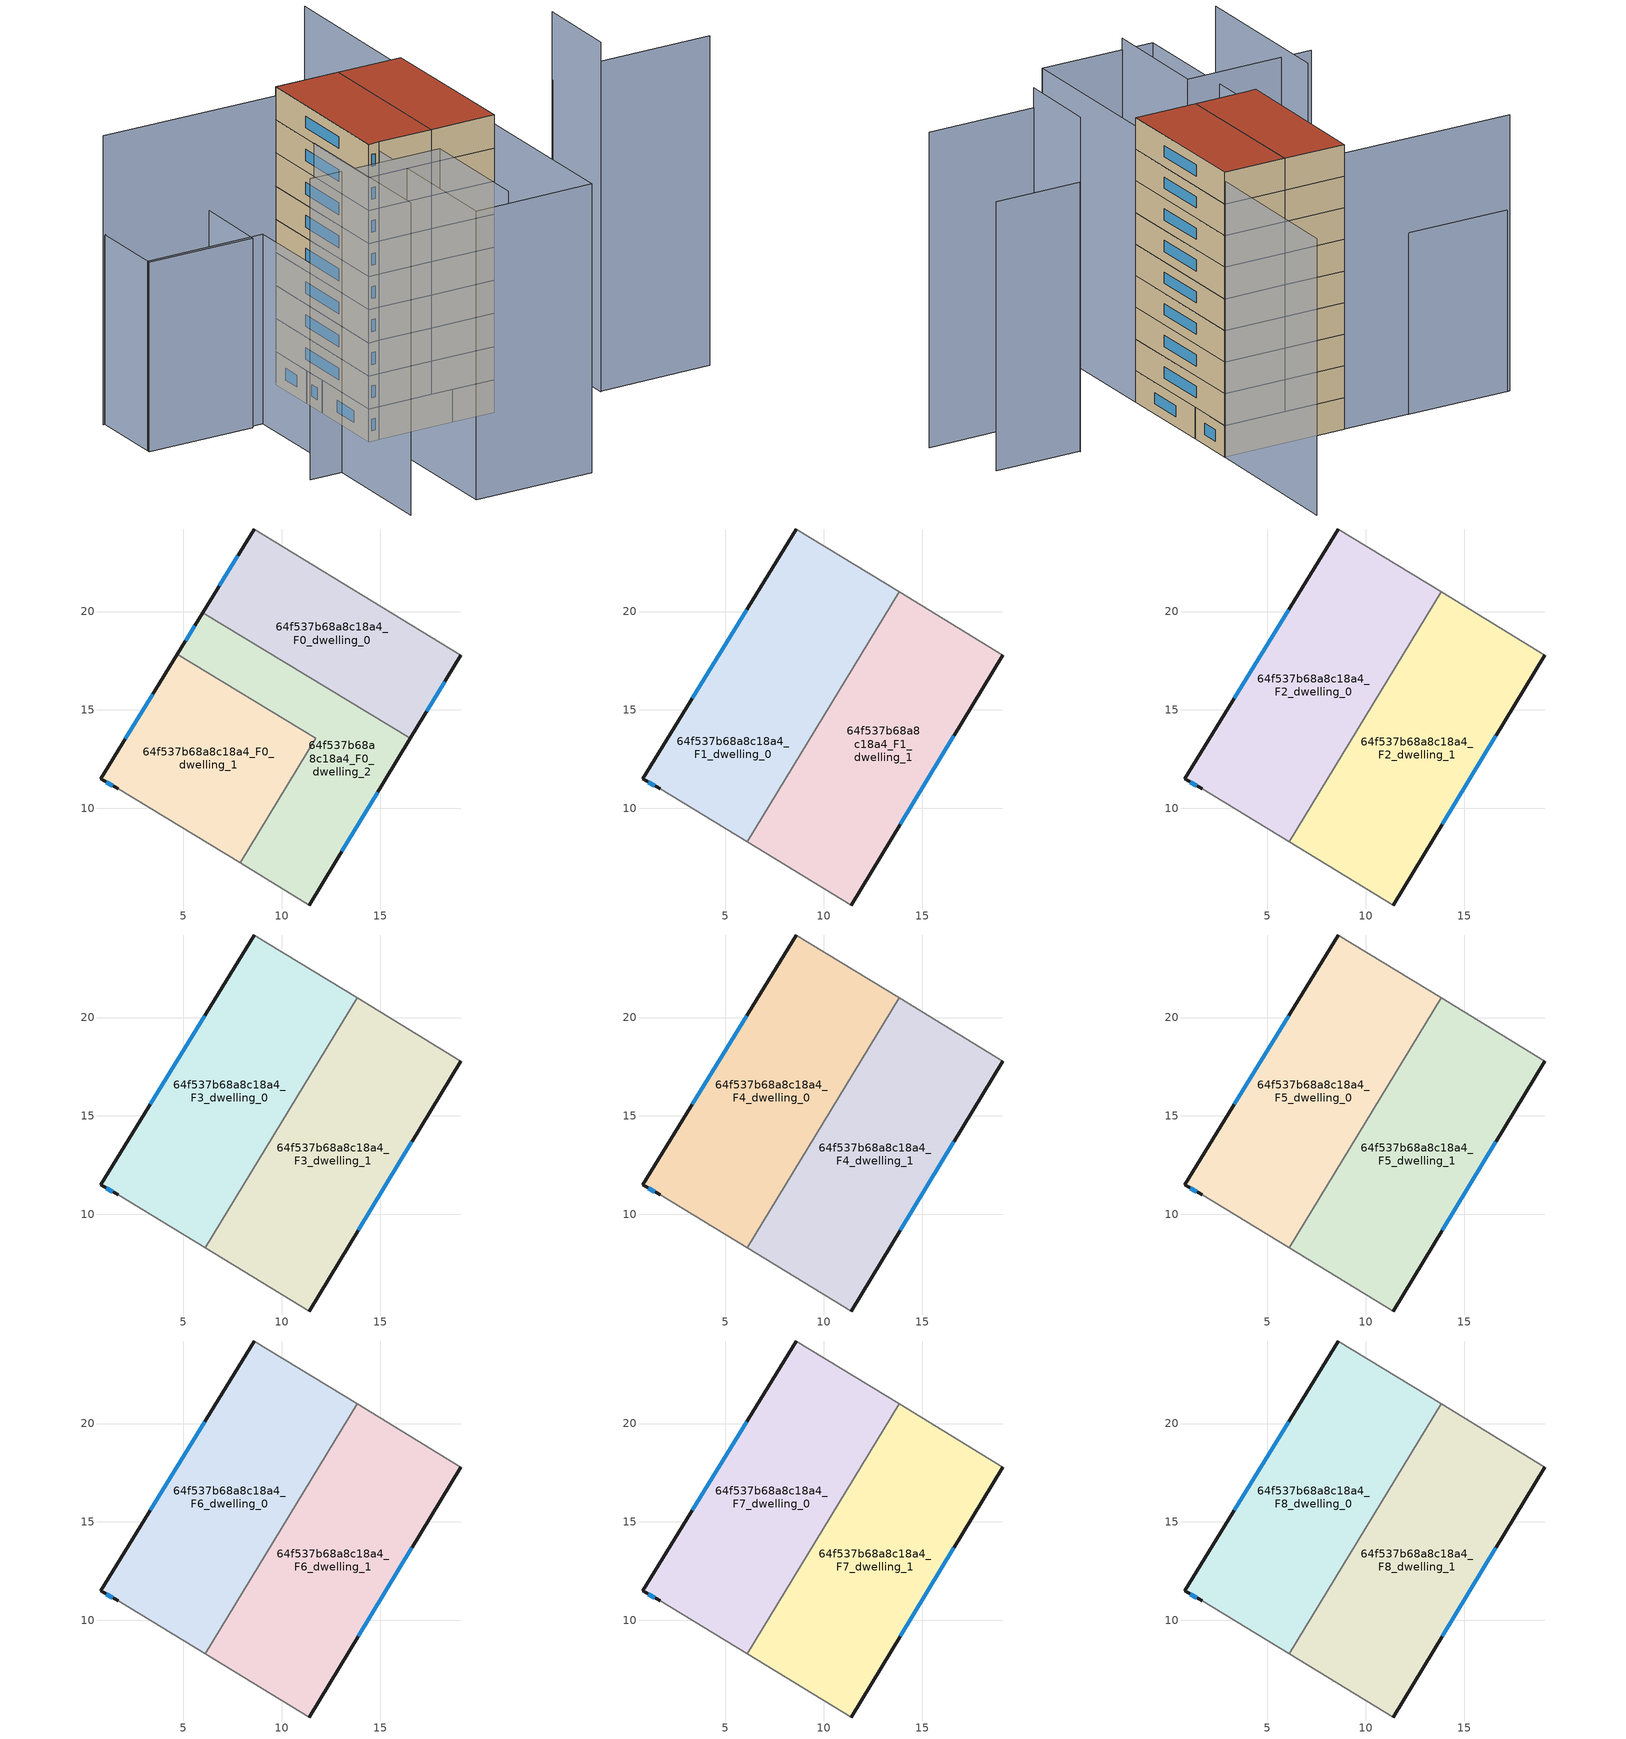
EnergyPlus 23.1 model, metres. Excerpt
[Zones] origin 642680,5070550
64f537b68a8c18a4_F0_dwelling_0
 floor ground (EU_floor_Construction): 19.11,17.79 16.54,13.55 5.99,19.95 8.6,24.2 z0
 wall outside (EU_wall_Construction): 16.54,13.55 19.11,17.79 / 8.6,24.2 5.99,19.95 z0:3
 wall adiabatic (EU_wall_Construction): 19.11,17.79 8.6,24.2 z0:3
 wall to 64f537b68a8c18a4_F0_dwelling_2 (EU_wall_Construction): 6,19.95 16.54,13.55 z0:3
 window (EU_Window_Construction): 17.37,14.92 18.28,16.42 / 7.76,22.83 6.84,21.32 z0.97:2.03
64f537b68a8c18a4_F0_dwelling_1
 floor ground (EU_floor_Construction): 11.73,13.57 7.88,7.22 1.69,10.99 0.79,11.49 4.69,17.84 z0
 wall outside (EU_wall_Construction): 4.69,17.84 0.79,11.49 1.69,10.99 z0:3
 wall adiabatic (EU_wall_Construction): 1.69,10.99 7.88,7.22 z0:3
 wall to 64f537b68a8c18a4_F0_dwelling_2 (EU_wall_Construction): 7.88,7.22 11.73,13.57 4.69,17.84 z0:3
 window (EU_Window_Construction): 1.08,11.33 1.4,11.15 / 3.44,15.79 2.05,13.54 z0.97:2.03
64f537b68a8c18a4_F0_dwelling_2
 floor ground (EU_floor_Construction): 16.54,13.55 11.4,5.08 7.88,7.22 11.73,13.57 4.69,17.84 5.99,19.95 z0
 wall outside (EU_wall_Construction): 5.99,19.95 4.69,17.84 / 11.4,5.08 16.54,13.55 z0:3
 wall adiabatic (EU_wall_Construction): 7.88,7.22 11.4,5.08 z0:3
 window (EU_Window_Construction): 5.58,19.27 5.11,18.52 / 13.06,7.82 14.88,10.82 z0.97:2.03
64f537b68a8c18a4_F1_dwelling_0
 floor to 64f537b68a8c18a4_F0_dwelling_0 (EU_floor_Construction): 13.84,21.01 11.26,16.76 5.99,19.95 8.6,24.2 z3
 floor to 64f537b68a8c18a4_F0_dwelling_2 (EU_floor_Construction): 11.26,16.76 9.97,14.64 4.69,17.84 5.99,19.95 z3
 floor to 64f537b68a8c18a4_F0_dwelling_1 (EU_floor_Construction): 9.97,14.64 6.12,8.3 1.69,10.99 0.79,11.49 4.69,17.84 z3
 wall outside (EU_wall_Construction): 8.6,24.2 0.79,11.49 1.69,10.99 z3:6
 wall adiabatic (EU_wall_Construction): 13.84,21.01 8.6,24.2 / 1.69,10.99 6.12,8.29 z3:6
 wall to 64f537b68a8c18a4_F1_dwelling_1 (EU_wall_Construction): 6.12,8.29 13.84,21.01 z3:6
 window (EU_Window_Construction): 1.08,11.33 1.4,11.15 / 6.08,20.1 3.31,15.59 z3.97:5.03
64f537b68a8c18a4_F1_dwelling_1
 floor to 64f537b68a8c18a4_F0_dwelling_0 (EU_floor_Construction): 19.11,17.79 16.54,13.56 11.26,16.76 13.84,21.01 z3
 floor to 64f537b68a8c18a4_F0_dwelling_2 (EU_floor_Construction): 16.54,13.56 11.4,5.08 7.88,7.22 11.73,13.57 9.97,14.64 11.26,16.76 z3
 floor to 64f537b68a8c18a4_F0_dwelling_1 (EU_floor_Construction): 11.73,13.57 6.12,8.3 9.97,14.64 z3; 11.73,13.57 7.88,7.22 6.12,8.3 z3
 wall outside (EU_wall_Construction): 11.4,5.08 19.11,17.79 z3:6
 wall adiabatic (EU_wall_Construction): 19.11,17.79 13.84,21.01 / 6.12,8.29 11.4,5.08 z3:6
 window (EU_Window_Construction): 13.89,9.18 16.62,13.69 z3.97:5.03
64f537b68a8c18a4_F2_dwelling_0
 floor to 64f537b68a8c18a4_F1_dwelling_0 (EU_floor_Construction): 13.84,21.01 6.12,8.29 1.69,10.99 0.79,11.49 8.6,24.2 z6
 wall outside (EU_wall_Construction): 8.6,24.2 0.79,11.49 1.69,10.99 z6:9
 wall adiabatic (EU_wall_Construction): 13.84,21.01 8.6,24.2 / 1.69,10.99 6.12,8.29 z6:9
 wall to 64f537b68a8c18a4_F2_dwelling_1 (EU_wall_Construction): 6.12,8.29 13.84,21.01 z6:9
 window (EU_Window_Construction): 1.08,11.33 1.4,11.15 / 6.08,20.1 3.31,15.59 z6.97:8.03
64f537b68a8c18a4_F2_dwelling_1
 floor to 64f537b68a8c18a4_F1_dwelling_1 (EU_floor_Construction): 19.11,17.79 11.4,5.08 6.12,8.29 13.84,21.01 z6
 wall outside (EU_wall_Construction): 11.4,5.08 19.11,17.79 z6:9
 wall adiabatic (EU_wall_Construction): 19.11,17.79 13.84,21.01 / 6.12,8.29 11.4,5.08 z6:9
 window (EU_Window_Construction): 13.89,9.18 16.62,13.69 z6.97:8.03
64f537b68a8c18a4_F3_dwelling_0
 floor to 64f537b68a8c18a4_F2_dwelling_0 (EU_floor_Construction): 13.84,21.01 6.12,8.29 1.69,10.99 0.79,11.49 8.6,24.2 z9
 wall outside (EU_wall_Construction): 8.6,24.2 0.79,11.49 1.69,10.99 z9:12
 wall adiabatic (EU_wall_Construction): 13.84,21.01 8.6,24.2 / 1.69,10.99 6.12,8.29 z9:12
 wall to 64f537b68a8c18a4_F3_dwelling_1 (EU_wall_Construction): 6.12,8.29 13.84,21.01 z9:12
 window (EU_Window_Construction): 1.08,11.33 1.4,11.15 / 6.08,20.1 3.31,15.59 z9.97:11.03
64f537b68a8c18a4_F3_dwelling_1
 floor to 64f537b68a8c18a4_F2_dwelling_1 (EU_floor_Construction): 19.11,17.79 11.4,5.08 6.12,8.29 13.84,21.01 z9
 wall outside (EU_wall_Construction): 11.4,5.08 19.11,17.79 z9:12
 wall adiabatic (EU_wall_Construction): 19.11,17.79 13.84,21.01 / 6.12,8.29 11.4,5.08 z9:12
 window (EU_Window_Construction): 13.89,9.18 16.62,13.69 z9.97:11.03
64f537b68a8c18a4_F4_dwelling_0
 floor to 64f537b68a8c18a4_F3_dwelling_0 (EU_floor_Construction): 13.84,21.01 6.12,8.29 1.69,10.99 0.79,11.49 8.6,24.2 z12
 wall outside (EU_wall_Construction): 8.6,24.2 0.79,11.49 1.69,10.99 z12:15
 wall adiabatic (EU_wall_Construction): 13.84,21.01 8.6,24.2 / 1.69,10.99 6.12,8.29 z12:15
 wall to 64f537b68a8c18a4_F4_dwelling_1 (EU_wall_Construction): 6.12,8.29 13.84,21.01 z12:15
 window (EU_Window_Construction): 1.08,11.33 1.4,11.15 / 6.08,20.1 3.31,15.59 z12.97:14.03
64f537b68a8c18a4_F4_dwelling_1
 floor to 64f537b68a8c18a4_F3_dwelling_1 (EU_floor_Construction): 19.11,17.79 11.4,5.08 6.12,8.29 13.84,21.01 z12
 wall outside (EU_wall_Construction): 11.4,5.08 19.11,17.79 z12:15
 wall adiabatic (EU_wall_Construction): 19.11,17.79 13.84,21.01 / 6.12,8.29 11.4,5.08 z12:15
 window (EU_Window_Construction): 13.89,9.18 16.62,13.69 z12.97:14.03
64f537b68a8c18a4_F5_dwelling_0
 floor to 64f537b68a8c18a4_F4_dwelling_0 (EU_floor_Construction): 13.84,21.01 6.12,8.29 1.69,10.99 0.79,11.49 8.6,24.2 z15
 wall outside (EU_wall_Construction): 8.6,24.2 0.79,11.49 1.69,10.99 z15:18
 wall adiabatic (EU_wall_Construction): 13.84,21.01 8.6,24.2 / 1.69,10.99 6.12,8.29 z15:18
 wall to 64f537b68a8c18a4_F5_dwelling_1 (EU_wall_Construction): 6.12,8.29 13.84,21.01 z15:18
 window (EU_Window_Construction): 1.08,11.33 1.4,11.15 / 6.08,20.1 3.31,15.59 z15.97:17.03
64f537b68a8c18a4_F5_dwelling_1
 floor to 64f537b68a8c18a4_F4_dwelling_1 (EU_floor_Construction): 19.11,17.79 11.4,5.08 6.12,8.29 13.84,21.01 z15
 wall outside (EU_wall_Construction): 11.4,5.08 19.11,17.79 z15:18
 wall adiabatic (EU_wall_Construction): 19.11,17.79 13.84,21.01 / 6.12,8.29 11.4,5.08 z15:18
 window (EU_Window_Construction): 13.89,9.18 16.62,13.69 z15.97:17.03
64f537b68a8c18a4_F6_dwelling_0
 floor to 64f537b68a8c18a4_F5_dwelling_0 (EU_floor_Construction): 13.84,21.01 6.12,8.29 1.69,10.99 0.79,11.49 8.6,24.2 z18
 wall outside (EU_wall_Construction): 8.6,24.2 0.79,11.49 1.69,10.99 z18:21
 wall adiabatic (EU_wall_Construction): 13.84,21.01 8.6,24.2 / 1.69,10.99 6.12,8.29 z18:21
 wall to 64f537b68a8c18a4_F6_dwelling_1 (EU_wall_Construction): 6.12,8.29 13.84,21.01 z18:21
 window (EU_Window_Construction): 1.08,11.33 1.4,11.15 / 6.08,20.1 3.31,15.59 z18.97:20.03
64f537b68a8c18a4_F6_dwelling_1
 floor to 64f537b68a8c18a4_F5_dwelling_1 (EU_floor_Construction): 19.11,17.79 11.4,5.08 6.12,8.29 13.84,21.01 z18
 wall outside (EU_wall_Construction): 11.4,5.08 19.11,17.79 z18:21
 wall adiabatic (EU_wall_Construction): 19.11,17.79 13.84,21.01 / 6.12,8.29 11.4,5.08 z18:21
 window (EU_Window_Construction): 13.89,9.18 16.62,13.69 z18.97:20.03
64f537b68a8c18a4_F7_dwelling_0
 floor to 64f537b68a8c18a4_F6_dwelling_0 (EU_floor_Construction): 13.84,21.01 6.12,8.29 1.69,10.99 0.79,11.49 8.6,24.2 z21
 wall outside (EU_wall_Construction): 8.6,24.2 0.79,11.49 1.69,10.99 z21:24
 wall adiabatic (EU_wall_Construction): 13.84,21.01 8.6,24.2 / 1.69,10.99 6.12,8.29 z21:24
 wall to 64f537b68a8c18a4_F7_dwelling_1 (EU_wall_Construction): 6.12,8.29 13.84,21.01 z21:24
 window (EU_Window_Construction): 1.08,11.33 1.4,11.15 / 6.08,20.1 3.31,15.59 z21.97:23.03
64f537b68a8c18a4_F7_dwelling_1
 floor to 64f537b68a8c18a4_F6_dwelling_1 (EU_floor_Construction): 19.11,17.79 11.4,5.08 6.12,8.29 13.84,21.01 z21
 wall outside (EU_wall_Construction): 11.4,5.08 19.11,17.79 z21:24
 wall adiabatic (EU_wall_Construction): 19.11,17.79 13.84,21.01 / 6.12,8.29 11.4,5.08 z21:24
 window (EU_Window_Construction): 13.89,9.18 16.62,13.69 z21.97:23.03
64f537b68a8c18a4_F8_dwelling_0
 floor to 64f537b68a8c18a4_F7_dwelling_0 (EU_floor_Construction): 13.84,21.01 6.12,8.29 1.69,10.99 0.79,11.49 8.6,24.2 z24
 wall outside (EU_wall_Construction): 8.6,24.2 0.79,11.49 1.69,10.99 z24:27
 wall adiabatic (EU_wall_Construction): 13.84,21.01 8.6,24.2 / 1.69,10.99 6.12,8.29 z24:27
 wall to 64f537b68a8c18a4_F8_dwelling_1 (EU_wall_Construction): 6.12,8.29 13.84,21.01 z24:27
 window (EU_Window_Construction): 1.08,11.33 1.4,11.15 / 6.08,20.1 3.31,15.59 z24.97:26.03
 roof outside (EU_roof_Construction): 6.12,8.29 13.84,21.01 8.6,24.2 0.79,11.49 1.69,10.99 z27
64f537b68a8c18a4_F8_dwelling_1
 floor to 64f537b68a8c18a4_F7_dwelling_1 (EU_floor_Construction): 19.11,17.79 11.4,5.08 6.12,8.29 13.84,21.01 z24
 wall outside (EU_wall_Construction): 11.4,5.08 19.11,17.79 z24:27
 wall adiabatic (EU_wall_Construction): 19.11,17.79 13.84,21.01 / 6.12,8.29 11.4,5.08 z24:27
 window (EU_Window_Construction): 13.89,9.18 16.62,13.69 z24.97:26.03
 roof outside (EU_roof_Construction): 11.4,5.08 19.11,17.79 13.84,21.01 6.12,8.29 z27
shading: 19.7,-0.72 28.9,-6.28 z0:29.9; 19.57,-0.8 23.72,5.89 z0:31.7; 27.29,31.03 19.05,17.7 / 19.05,17.7 -5.84,33.09 / 1.69,10.99 11.4,5.08 / 11.4,5.08 3.3,-8.23 / 3.3,-8.23 -6.41,-2.32 / -6.41,-2.32 1.69,10.99 z0:26.2; 31.01,1.38 23.69,5.84 z0:25.5; -8.73,12.1 2.09,5.45 / 2.09,5.45 -3.7,-3.96 z0:27.3; -3.82,14.24 -11.87,1.07 z0:28.3; -9.31,27.1 0.4,21.24 / 0.4,21.24 -3.83,14.24 / -5.7,33.01 2.97,27.66 / 2.97,27.66 -0.77,21.58 / -0.77,21.58 -9.45,26.93 / -9.45,26.93 -5.7,33.01 z0:17.2
[Building]
EU S2 Campaign: North Axis=0; Terrain=City; Solar Distribution=FullExterior
[Site:Location]
Lyon-Bron: Latitude=45.75; Longitude=5; Time Zone=1; Elevation=198
[SizingPeriod:WeatherFileDays]
AnnualSizingPeriod: Begin Month=1; Begin Day of Month=1; End Month=12; End Day of Month=31; Day of Week for Start Day=Monday; Use Weather File Daylight Saving Period=No; Use Weather File Rain and Snow Indicators=No
[MATERIAL]
EU_InternalMass_Material: Roughness=MediumRough; Thickness=0.1; Conductivity=1; Density=1800; Specific Heat=900; Thermal Absorptance=0.9; Solar Absorptance=0.7; Visible Absorptance=0.7
[MATERIAL:NOMASS] Roughness=MediumRough; Thermal Absorptance=0.9; Solar Absorptance=0.7; Visible Absorptance=0.7
Name | Thermal Resistance
EU_wall_NoMass | 2.20426
EU_roof_NoMass | 1.82421
EU_floor_NoMass | 2.14752
[WINDOWMATERIAL:SIMPLEGLAZINGSYSTEM]
EU_Window_SimpleGlazing: UFactor=2.59914; Solar Heat Gain Coefficient=0.76; Visible Transmittance=0.76
[CONSTRUCTION]
EU_wall_Construction: EU_wall_NoMass
EU_roof_Construction: EU_roof_NoMass
EU_floor_Construction: EU_floor_NoMass
EU_Window_Construction: EU_Window_SimpleGlazing
EU_InternalMass_Construction: EU_InternalMass_Material
[ZONE] Type=1; Multiplier=1; Ceiling Height=autocalculate; Floor Area=autocalculate; Part of Total Floor Area=Yes
Name | Volume
64f537b68a8c18a4_F0_dwelling_0 | 183.607
64f537b68a8c18a4_F1_dwelling_0 | 275.406
64f537b68a8c18a4_F2_dwelling_0; 64f537b68a8c18a4_F3_dwelling_0; 64f537b68a8c18a4_F4_dwelling_0; 64f537b68a8c18a4_F5_dwelling_0; 64f537b68a8c18a4_F6_dwelling_0; 64f537b68a8c18a4_F7_dwelling_0; 64f537b68a8c18a4_F8_dwelling_0 | 275.416
64f537b68a8c18a4_F0_dwelling_1 | 183.609
64f537b68a8c18a4_F1_dwelling_1 | 275.421
64f537b68a8c18a4_F2_dwelling_1; 64f537b68a8c18a4_F3_dwelling_1; 64f537b68a8c18a4_F4_dwelling_1; 64f537b68a8c18a4_F5_dwelling_1; 64f537b68a8c18a4_F6_dwelling_1; 64f537b68a8c18a4_F7_dwelling_1; 64f537b68a8c18a4_F8_dwelling_1 | 275.426
64f537b68a8c18a4_F0_dwelling_2 | 183.63
[INTERNALMASS] Construction=EU_InternalMass_Construction
Name | Zone or ZoneList | Surface Area
64f537b68a8c18a4_F0_dwelling_0_EU_InternalMass | 64f537b68a8c18a4_F0_dwelling_0 | 61.203
64f537b68a8c18a4_F0_dwelling_1_EU_InternalMass | 64f537b68a8c18a4_F0_dwelling_1 | 61.2025
64f537b68a8c18a4_F0_dwelling_2_EU_InternalMass | 64f537b68a8c18a4_F0_dwelling_2 | 61.2101
64f537b68a8c18a4_F1_dwelling_0_EU_InternalMass | 64f537b68a8c18a4_F1_dwelling_0 | 91.805
64f537b68a8c18a4_F1_dwelling_1_EU_InternalMass | 64f537b68a8c18a4_F1_dwelling_1 | 91.8087
64f537b68a8c18a4_F2_dwelling_0_EU_InternalMass | 64f537b68a8c18a4_F2_dwelling_0 | 91.805
64f537b68a8c18a4_F2_dwelling_1_EU_InternalMass | 64f537b68a8c18a4_F2_dwelling_1 | 91.8087
64f537b68a8c18a4_F3_dwelling_0_EU_InternalMass | 64f537b68a8c18a4_F3_dwelling_0 | 91.805
64f537b68a8c18a4_F3_dwelling_1_EU_InternalMass | 64f537b68a8c18a4_F3_dwelling_1 | 91.8087
64f537b68a8c18a4_F4_dwelling_0_EU_InternalMass | 64f537b68a8c18a4_F4_dwelling_0 | 91.805
64f537b68a8c18a4_F4_dwelling_1_EU_InternalMass | 64f537b68a8c18a4_F4_dwelling_1 | 91.8087
64f537b68a8c18a4_F5_dwelling_0_EU_InternalMass | 64f537b68a8c18a4_F5_dwelling_0 | 91.805
64f537b68a8c18a4_F5_dwelling_1_EU_InternalMass | 64f537b68a8c18a4_F5_dwelling_1 | 91.8087
64f537b68a8c18a4_F6_dwelling_0_EU_InternalMass | 64f537b68a8c18a4_F6_dwelling_0 | 91.805
64f537b68a8c18a4_F6_dwelling_1_EU_InternalMass | 64f537b68a8c18a4_F6_dwelling_1 | 91.8087
64f537b68a8c18a4_F7_dwelling_0_EU_InternalMass | 64f537b68a8c18a4_F7_dwelling_0 | 91.805
64f537b68a8c18a4_F7_dwelling_1_EU_InternalMass | 64f537b68a8c18a4_F7_dwelling_1 | 91.8087
64f537b68a8c18a4_F8_dwelling_0_EU_InternalMass | 64f537b68a8c18a4_F8_dwelling_0 | 91.805
64f537b68a8c18a4_F8_dwelling_1_EU_InternalMass | 64f537b68a8c18a4_F8_dwelling_1 | 91.8087
[OTHEREQUIPMENT] Fuel Type=Electricity; Design Level Calculation Method=Watts/Area; Power per Zone Floor Area=1; Fraction Latent=0; Fraction Radiant=0; Fraction Lost=0; Carbon Dioxide Generation Rate=0; EndUse Subcategory=EU_Step8_InternalGains
Name | Zone or ZoneList or Space or SpaceList | Schedule
EU_Step8_InternalGain_64f537b68a8c18a4_F0_dwelling_0_f000 | 64f537b68a8c18a4_F0_dwelling_0 | EU_Step8_GainSchedule_64f537b68a8c18a4_F0_dwelling_0_f000
EU_Step8_InternalGain_64f537b68a8c18a4_F0_dwelling_1_f000 | 64f537b68a8c18a4_F0_dwelling_1 | EU_Step8_GainSchedule_64f537b68a8c18a4_F0_dwelling_1_f000
EU_Step8_InternalGain_64f537b68a8c18a4_F0_dwelling_2_f000 | 64f537b68a8c18a4_F0_dwelling_2 | EU_Step8_GainSchedule_64f537b68a8c18a4_F0_dwelling_2_f000
EU_Step8_InternalGain_64f537b68a8c18a4_F1_dwelling_0_f000 | 64f537b68a8c18a4_F1_dwelling_0 | EU_Step8_GainSchedule_64f537b68a8c18a4_F1_dwelling_0_f000
EU_Step8_InternalGain_64f537b68a8c18a4_F1_dwelling_1_f000 | 64f537b68a8c18a4_F1_dwelling_1 | EU_Step8_GainSchedule_64f537b68a8c18a4_F1_dwelling_1_f000
EU_Step8_InternalGain_64f537b68a8c18a4_F2_dwelling_0_f000 | 64f537b68a8c18a4_F2_dwelling_0 | EU_Step8_GainSchedule_64f537b68a8c18a4_F2_dwelling_0_f000
EU_Step8_InternalGain_64f537b68a8c18a4_F2_dwelling_1_f000 | 64f537b68a8c18a4_F2_dwelling_1 | EU_Step8_GainSchedule_64f537b68a8c18a4_F2_dwelling_1_f000
EU_Step8_InternalGain_64f537b68a8c18a4_F3_dwelling_0_f000 | 64f537b68a8c18a4_F3_dwelling_0 | EU_Step8_GainSchedule_64f537b68a8c18a4_F3_dwelling_0_f000
EU_Step8_InternalGain_64f537b68a8c18a4_F3_dwelling_1_f000 | 64f537b68a8c18a4_F3_dwelling_1 | EU_Step8_GainSchedule_64f537b68a8c18a4_F3_dwelling_1_f000
EU_Step8_InternalGain_64f537b68a8c18a4_F4_dwelling_0_f000 | 64f537b68a8c18a4_F4_dwelling_0 | EU_Step8_GainSchedule_64f537b68a8c18a4_F4_dwelling_0_f000
EU_Step8_InternalGain_64f537b68a8c18a4_F4_dwelling_1_f000 | 64f537b68a8c18a4_F4_dwelling_1 | EU_Step8_GainSchedule_64f537b68a8c18a4_F4_dwelling_1_f000
EU_Step8_InternalGain_64f537b68a8c18a4_F5_dwelling_0_f000 | 64f537b68a8c18a4_F5_dwelling_0 | EU_Step8_GainSchedule_64f537b68a8c18a4_F5_dwelling_0_f000
EU_Step8_InternalGain_64f537b68a8c18a4_F5_dwelling_1_f000 | 64f537b68a8c18a4_F5_dwelling_1 | EU_Step8_GainSchedule_64f537b68a8c18a4_F5_dwelling_1_f000
EU_Step8_InternalGain_64f537b68a8c18a4_F6_dwelling_0_f000 | 64f537b68a8c18a4_F6_dwelling_0 | EU_Step8_GainSchedule_64f537b68a8c18a4_F6_dwelling_0_f000
EU_Step8_InternalGain_64f537b68a8c18a4_F6_dwelling_1_f000 | 64f537b68a8c18a4_F6_dwelling_1 | EU_Step8_GainSchedule_64f537b68a8c18a4_F6_dwelling_1_f000
EU_Step8_InternalGain_64f537b68a8c18a4_F7_dwelling_0_f000 | 64f537b68a8c18a4_F7_dwelling_0 | EU_Step8_GainSchedule_64f537b68a8c18a4_F7_dwelling_0_f000
EU_Step8_InternalGain_64f537b68a8c18a4_F7_dwelling_1_f000 | 64f537b68a8c18a4_F7_dwelling_1 | EU_Step8_GainSchedule_64f537b68a8c18a4_F7_dwelling_1_f000
EU_Step8_InternalGain_64f537b68a8c18a4_F8_dwelling_0_f000 | 64f537b68a8c18a4_F8_dwelling_0 | EU_Step8_GainSchedule_64f537b68a8c18a4_F8_dwelling_0_f000
EU_Step8_InternalGain_64f537b68a8c18a4_F8_dwelling_1_f000 | 64f537b68a8c18a4_F8_dwelling_1 | EU_Step8_GainSchedule_64f537b68a8c18a4_F8_dwelling_1_f000
[ZONEVENTILATION:DESIGNFLOWRATE] Schedule=EU_AlwaysOn; Design Flow Rate Calculation Method=AirChanges/Hour; Air Changes per Hour=0.567084; Ventilation Type=Natural; Fan Pressure Rise=0; Fan Total Efficiency=1; Constant Term Coefficient=1; Temperature Term Coefficient=0; Velocity Term Coefficient=0; Velocity Squared Term Coefficient=0; Minimum Indoor Temperature=-100; Maximum Indoor Temperature=100; Delta Temperature=-100; Minimum Outdoor Temperature=-100; Maximum Outdoor Temperature=100; Maximum Wind Speed=40
Name | Zone or ZoneList or Space or SpaceList
EU_ConstantAir_64f537b68a8c18a4_F0_dwelling_0 | 64f537b68a8c18a4_F0_dwelling_0
EU_ConstantAir_64f537b68a8c18a4_F0_dwelling_1 | 64f537b68a8c18a4_F0_dwelling_1
EU_ConstantAir_64f537b68a8c18a4_F0_dwelling_2 | 64f537b68a8c18a4_F0_dwelling_2
EU_ConstantAir_64f537b68a8c18a4_F1_dwelling_0 | 64f537b68a8c18a4_F1_dwelling_0
EU_ConstantAir_64f537b68a8c18a4_F1_dwelling_1 | 64f537b68a8c18a4_F1_dwelling_1
EU_ConstantAir_64f537b68a8c18a4_F2_dwelling_0 | 64f537b68a8c18a4_F2_dwelling_0
EU_ConstantAir_64f537b68a8c18a4_F2_dwelling_1 | 64f537b68a8c18a4_F2_dwelling_1
EU_ConstantAir_64f537b68a8c18a4_F3_dwelling_0 | 64f537b68a8c18a4_F3_dwelling_0
EU_ConstantAir_64f537b68a8c18a4_F3_dwelling_1 | 64f537b68a8c18a4_F3_dwelling_1
EU_ConstantAir_64f537b68a8c18a4_F4_dwelling_0 | 64f537b68a8c18a4_F4_dwelling_0
EU_ConstantAir_64f537b68a8c18a4_F4_dwelling_1 | 64f537b68a8c18a4_F4_dwelling_1
EU_ConstantAir_64f537b68a8c18a4_F5_dwelling_0 | 64f537b68a8c18a4_F5_dwelling_0
EU_ConstantAir_64f537b68a8c18a4_F5_dwelling_1 | 64f537b68a8c18a4_F5_dwelling_1
EU_ConstantAir_64f537b68a8c18a4_F6_dwelling_0 | 64f537b68a8c18a4_F6_dwelling_0
EU_ConstantAir_64f537b68a8c18a4_F6_dwelling_1 | 64f537b68a8c18a4_F6_dwelling_1
EU_ConstantAir_64f537b68a8c18a4_F7_dwelling_0 | 64f537b68a8c18a4_F7_dwelling_0
EU_ConstantAir_64f537b68a8c18a4_F7_dwelling_1 | 64f537b68a8c18a4_F7_dwelling_1
EU_ConstantAir_64f537b68a8c18a4_F8_dwelling_0 | 64f537b68a8c18a4_F8_dwelling_0
EU_ConstantAir_64f537b68a8c18a4_F8_dwelling_1 | 64f537b68a8c18a4_F8_dwelling_1
[HVACTEMPLATE:THERMOSTAT] Constant Heating Setpoint=20; Constant Cooling Setpoint=50
EU_HeatOnly_64f537b68a8c18a4_F0_dwelling_0; EU_HeatOnly_64f537b68a8c18a4_F0_dwelling_1; EU_HeatOnly_64f537b68a8c18a4_F0_dwelling_2; EU_HeatOnly_64f537b68a8c18a4_F1_dwelling_0; EU_HeatOnly_64f537b68a8c18a4_F1_dwelling_1; EU_HeatOnly_64f537b68a8c18a4_F2_dwelling_0; EU_HeatOnly_64f537b68a8c18a4_F2_dwelling_1; EU_HeatOnly_64f537b68a8c18a4_F3_dwelling_0; EU_HeatOnly_64f537b68a8c18a4_F3_dwelling_1; EU_HeatOnly_64f537b68a8c18a4_F4_dwelling_0; EU_HeatOnly_64f537b68a8c18a4_F4_dwelling_1; EU_HeatOnly_64f537b68a8c18a4_F5_dwelling_0; EU_HeatOnly_64f537b68a8c18a4_F5_dwelling_1; EU_HeatOnly_64f537b68a8c18a4_F6_dwelling_0; EU_HeatOnly_64f537b68a8c18a4_F6_dwelling_1; EU_HeatOnly_64f537b68a8c18a4_F7_dwelling_0; EU_HeatOnly_64f537b68a8c18a4_F7_dwelling_1; EU_HeatOnly_64f537b68a8c18a4_F8_dwelling_0; EU_HeatOnly_64f537b68a8c18a4_F8_dwelling_1
[HVACTEMPLATE:ZONE:IDEALLOADSAIRSYSTEM] System Availability Schedule=EU_AlwaysOn; Maximum Heating Supply Air Temperature=50; Minimum Cooling Supply Air Temperature=13; Maximum Heating Supply Air Humidity Ratio=0.0156; Minimum Cooling Supply Air Humidity Ratio=0.0077; Heating Limit=NoLimit; Cooling Limit=NoLimit; Heating Availability Schedule=EU_AlwaysOn; Cooling Availability Schedule=EU_CoolingOff; Dehumidification Control Type=ConstantSensibleHeatRatio; Cooling Sensible Heat Ratio=0.7; Dehumidification Setpoint=60; Humidification Control Type=None; Humidification Setpoint=30; Outdoor Air Method=None; Outdoor Air Flow Rate per Person=0.00944; Outdoor Air Flow Rate per Zone Floor Area=0; Outdoor Air Flow Rate per Zone=0; Demand Controlled Ventilation Type=None; Outdoor Air Economizer Type=NoEconomizer; Heat Recovery Type=None; Sensible Heat Recovery Effectiveness=0.7; Latent Heat Recovery Effectiveness=0.65
Name | Template Thermostat
64f537b68a8c18a4_F0_dwelling_0 | EU_HeatOnly_64f537b68a8c18a4_F0_dwelling_0
64f537b68a8c18a4_F0_dwelling_1 | EU_HeatOnly_64f537b68a8c18a4_F0_dwelling_1
64f537b68a8c18a4_F0_dwelling_2 | EU_HeatOnly_64f537b68a8c18a4_F0_dwelling_2
64f537b68a8c18a4_F1_dwelling_0 | EU_HeatOnly_64f537b68a8c18a4_F1_dwelling_0
64f537b68a8c18a4_F1_dwelling_1 | EU_HeatOnly_64f537b68a8c18a4_F1_dwelling_1
64f537b68a8c18a4_F2_dwelling_0 | EU_HeatOnly_64f537b68a8c18a4_F2_dwelling_0
64f537b68a8c18a4_F2_dwelling_1 | EU_HeatOnly_64f537b68a8c18a4_F2_dwelling_1
64f537b68a8c18a4_F3_dwelling_0 | EU_HeatOnly_64f537b68a8c18a4_F3_dwelling_0
64f537b68a8c18a4_F3_dwelling_1 | EU_HeatOnly_64f537b68a8c18a4_F3_dwelling_1
64f537b68a8c18a4_F4_dwelling_0 | EU_HeatOnly_64f537b68a8c18a4_F4_dwelling_0
64f537b68a8c18a4_F4_dwelling_1 | EU_HeatOnly_64f537b68a8c18a4_F4_dwelling_1
64f537b68a8c18a4_F5_dwelling_0 | EU_HeatOnly_64f537b68a8c18a4_F5_dwelling_0
64f537b68a8c18a4_F5_dwelling_1 | EU_HeatOnly_64f537b68a8c18a4_F5_dwelling_1
64f537b68a8c18a4_F6_dwelling_0 | EU_HeatOnly_64f537b68a8c18a4_F6_dwelling_0
64f537b68a8c18a4_F6_dwelling_1 | EU_HeatOnly_64f537b68a8c18a4_F6_dwelling_1
64f537b68a8c18a4_F7_dwelling_0 | EU_HeatOnly_64f537b68a8c18a4_F7_dwelling_0
64f537b68a8c18a4_F7_dwelling_1 | EU_HeatOnly_64f537b68a8c18a4_F7_dwelling_1
64f537b68a8c18a4_F8_dwelling_0 | EU_HeatOnly_64f537b68a8c18a4_F8_dwelling_0
64f537b68a8c18a4_F8_dwelling_1 | EU_HeatOnly_64f537b68a8c18a4_F8_dwelling_1
[SIZING:ZONE] Zone Cooling Design Supply Air Temperature Input Method=SupplyAirTemperature; Zone Cooling Design Supply Air Temperature=13; Zone Heating Design Supply Air Temperature Input Method=SupplyAirTemperature; Zone Heating Design Supply Air Temperature=50; Zone Cooling Design Supply Air Humidity Ratio=0.008; Zone Heating Design Supply Air Humidity Ratio=0.008; Cooling Design Air Flow Method=DesignDay; Cooling Design Air Flow Rate=0; Cooling Minimum Air Flow per Zone Floor Area=0.000762; Cooling Minimum Air Flow=0; Cooling Minimum Air Flow Fraction=0.2; Heating Design Air Flow Method=DesignDay; Heating Design Air Flow Rate=0; Heating Maximum Air Flow per Zone Floor Area=0.002032; Heating Maximum Air Flow=0.141576; Heating Maximum Air Flow Fraction=0.3; Account for Dedicated Outdoor Air System=No; Dedicated Outdoor Air System Control Strategy=NeutralSupplyAir; Dedicated Outdoor Air Low Setpoint Temperature for Design=autosize; Dedicated Outdoor Air High Setpoint Temperature for Design=autosize; Zone Load Sizing Method=Sensible Load Only No Latent Load; Zone Latent Cooling Design Supply Air Humidity Ratio Input Method=HumidityRatioDifference; Zone Cooling Design Supply Air Humidity Ratio Difference=0.005; Zone Latent Heating Design Supply Air Humidity Ratio Input Method=HumidityRatioDifference; Zone Humidification Design Supply Air Humidity Ratio Difference=0.005
64f537b68a8c18a4_F0_dwelling_0; 64f537b68a8c18a4_F0_dwelling_1; 64f537b68a8c18a4_F0_dwelling_2; 64f537b68a8c18a4_F1_dwelling_0; 64f537b68a8c18a4_F1_dwelling_1; 64f537b68a8c18a4_F2_dwelling_0; 64f537b68a8c18a4_F2_dwelling_1; 64f537b68a8c18a4_F3_dwelling_0; 64f537b68a8c18a4_F3_dwelling_1; 64f537b68a8c18a4_F4_dwelling_0; 64f537b68a8c18a4_F4_dwelling_1; 64f537b68a8c18a4_F5_dwelling_0; 64f537b68a8c18a4_F5_dwelling_1; 64f537b68a8c18a4_F6_dwelling_0; 64f537b68a8c18a4_F6_dwelling_1; 64f537b68a8c18a4_F7_dwelling_0; 64f537b68a8c18a4_F7_dwelling_1; 64f537b68a8c18a4_F8_dwelling_0; 64f537b68a8c18a4_F8_dwelling_1
[SCHEDULE:CONSTANT]
Name | Hourly Value
EU_AlwaysOn | 1
EU_CoolingOff | 0
[SCHEDULE:FILE] Column Number=1; Rows to Skip at Top=0; Number of Hours of Data=8760; Column Separator=Comma; Interpolate to Timestep=No; Minutes per Item=60; Adjust Schedule for Daylight Savings=Yes
Name | File
EU_Step8_GainSchedule_64f537b68a8c18a4_F0_dwelling_0_f000 | ../../schedules/64f537b68a8c18a4/64f537b68a8c18a4_F0_dwelling_0_f000_gain.csv
EU_Step8_GainSchedule_64f537b68a8c18a4_F0_dwelling_1_f000 | ../../schedules/64f537b68a8c18a4/64f537b68a8c18a4_F0_dwelling_1_f000_gain.csv
EU_Step8_GainSchedule_64f537b68a8c18a4_F0_dwelling_2_f000 | ../../schedules/64f537b68a8c18a4/64f537b68a8c18a4_F0_dwelling_2_f000_gain.csv
EU_Step8_GainSchedule_64f537b68a8c18a4_F1_dwelling_0_f000 | ../../schedules/64f537b68a8c18a4/64f537b68a8c18a4_F1_dwelling_0_f000_gain.csv
EU_Step8_GainSchedule_64f537b68a8c18a4_F1_dwelling_1_f000 | ../../schedules/64f537b68a8c18a4/64f537b68a8c18a4_F1_dwelling_1_f000_gain.csv
EU_Step8_GainSchedule_64f537b68a8c18a4_F2_dwelling_0_f000 | ../../schedules/64f537b68a8c18a4/64f537b68a8c18a4_F2_dwelling_0_f000_gain.csv
EU_Step8_GainSchedule_64f537b68a8c18a4_F2_dwelling_1_f000 | ../../schedules/64f537b68a8c18a4/64f537b68a8c18a4_F2_dwelling_1_f000_gain.csv
EU_Step8_GainSchedule_64f537b68a8c18a4_F3_dwelling_0_f000 | ../../schedules/64f537b68a8c18a4/64f537b68a8c18a4_F3_dwelling_0_f000_gain.csv
EU_Step8_GainSchedule_64f537b68a8c18a4_F3_dwelling_1_f000 | ../../schedules/64f537b68a8c18a4/64f537b68a8c18a4_F3_dwelling_1_f000_gain.csv
EU_Step8_GainSchedule_64f537b68a8c18a4_F4_dwelling_0_f000 | ../../schedules/64f537b68a8c18a4/64f537b68a8c18a4_F4_dwelling_0_f000_gain.csv
EU_Step8_GainSchedule_64f537b68a8c18a4_F4_dwelling_1_f000 | ../../schedules/64f537b68a8c18a4/64f537b68a8c18a4_F4_dwelling_1_f000_gain.csv
EU_Step8_GainSchedule_64f537b68a8c18a4_F5_dwelling_0_f000 | ../../schedules/64f537b68a8c18a4/64f537b68a8c18a4_F5_dwelling_0_f000_gain.csv
EU_Step8_GainSchedule_64f537b68a8c18a4_F5_dwelling_1_f000 | ../../schedules/64f537b68a8c18a4/64f537b68a8c18a4_F5_dwelling_1_f000_gain.csv
EU_Step8_GainSchedule_64f537b68a8c18a4_F6_dwelling_0_f000 | ../../schedules/64f537b68a8c18a4/64f537b68a8c18a4_F6_dwelling_0_f000_gain.csv
EU_Step8_GainSchedule_64f537b68a8c18a4_F6_dwelling_1_f000 | ../../schedules/64f537b68a8c18a4/64f537b68a8c18a4_F6_dwelling_1_f000_gain.csv
EU_Step8_GainSchedule_64f537b68a8c18a4_F7_dwelling_0_f000 | ../../schedules/64f537b68a8c18a4/64f537b68a8c18a4_F7_dwelling_0_f000_gain.csv
EU_Step8_GainSchedule_64f537b68a8c18a4_F7_dwelling_1_f000 | ../../schedules/64f537b68a8c18a4/64f537b68a8c18a4_F7_dwelling_1_f000_gain.csv
EU_Step8_GainSchedule_64f537b68a8c18a4_F8_dwelling_0_f000 | ../../schedules/64f537b68a8c18a4/64f537b68a8c18a4_F8_dwelling_0_f000_gain.csv
EU_Step8_GainSchedule_64f537b68a8c18a4_F8_dwelling_1_f000 | ../../schedules/64f537b68a8c18a4/64f537b68a8c18a4_F8_dwelling_1_f000_gain.csv
